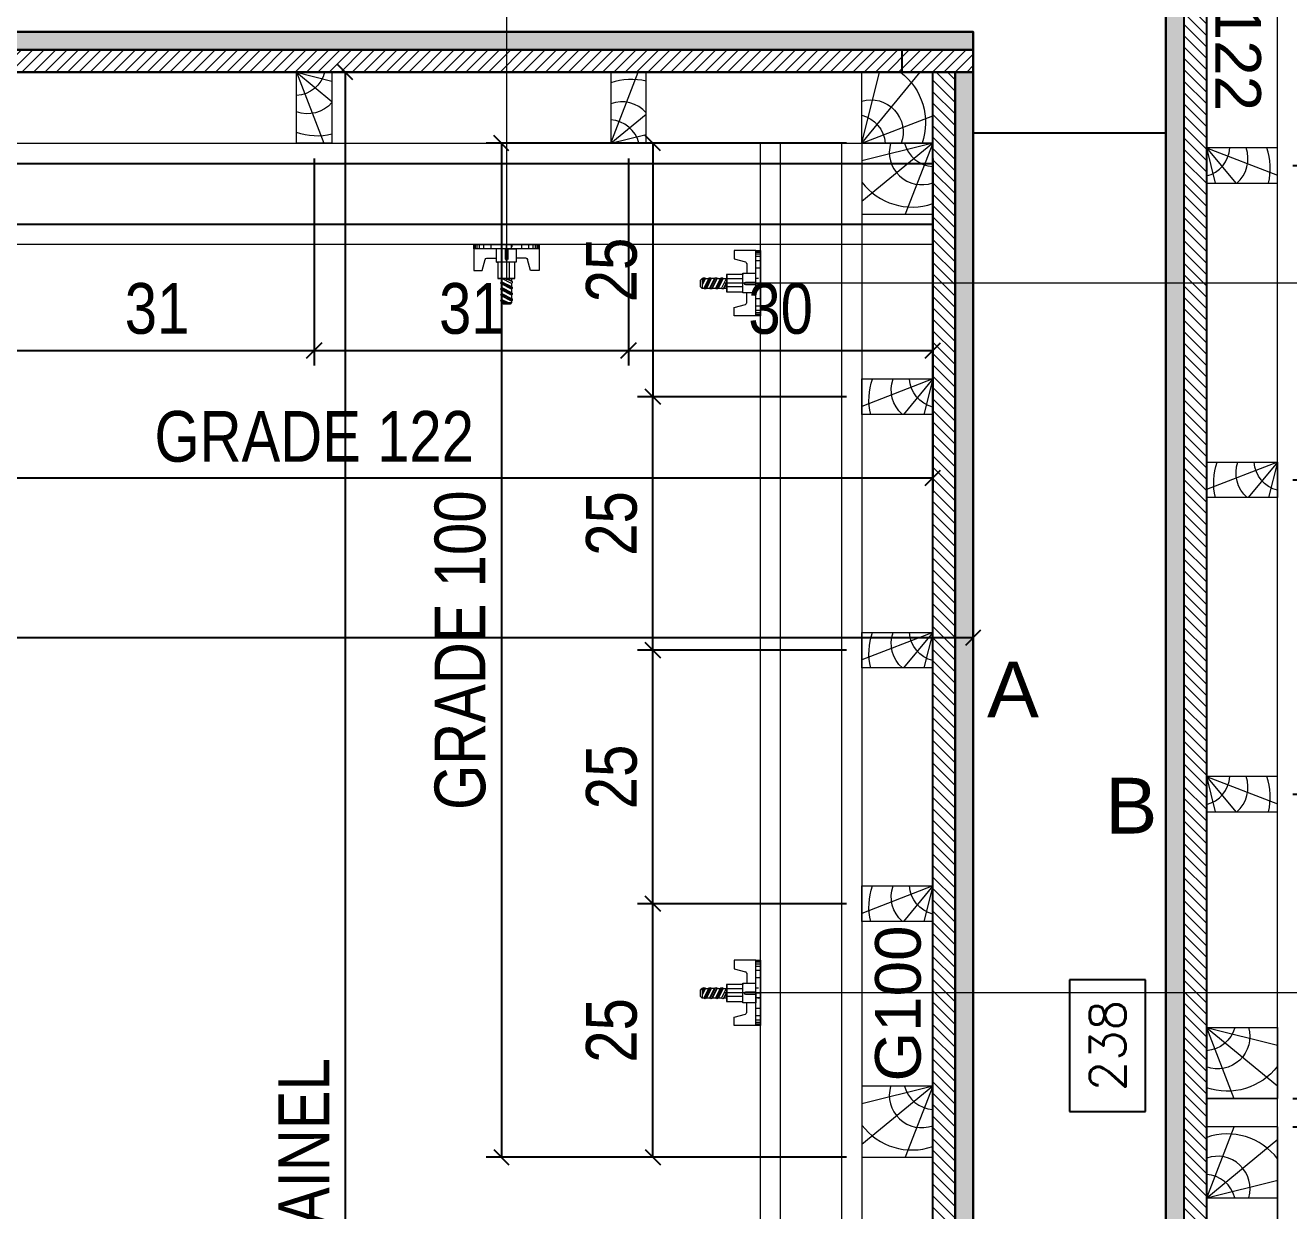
# Model space of a CAD drawing. Extents: x 2949 to 9203, y -16089 to 12527.
# Drawn here: x 8508 to 8757.3, y -4096.1 to -3862.2 of the extents above; entities that cross this region are included whole.
import ezdxf
from ezdxf.enums import TextEntityAlignment as Align

# ---------------------------------------------------------------- set-up
doc = ezdxf.new("R2010")
doc.units = 0
for name, color, linetype, lineweight in [('CONCRETO', 251, 'Continuous', 25), ('Hachura', 251, 'Continuous', 9), ('Madeira', 126, 'Continuous', 18), ('Perfil Metálico', 224, 'Continuous', 18), ('Texto Seção', 7, 'Continuous', 15)]:
    doc.layers.add(name, color=color, linetype=linetype, lineweight=lineweight)
for name, color, linetype in [('COTA', 241, 'Continuous'), ('MEIO_PONT', 93, 'Continuous'), ('Painéis', 200, 'Continuous'), ('SARRAFO', 251, 'Continuous'), ('TEXTO_GERAL', 7, 'Continuous')]:
    doc.layers.add(name, color=color, linetype=linetype)
doc.styles.add('ARIAL', font='arial.ttf')
doc.styles.add('COTA TECNICA 2X', font='techl___.ttf', dxfattribs={"height": 10})
doc.styles.add('ROMANS', font='romans.shx')
doc.styles.add('SANSSERIF', font='sas_____.pfb')
doc.dimstyles.new('Cota Seção interna', dxfattribs={"dimtxt": 7, "dimasz": 6, "dimexe": 0.18, "dimexo": 2, "dimgap": -4, "dimtad": 3, "dimdec": 1, "dimlfac": 0.5, "dimzin": 12, "dimdsep": 46, "dimtxsty": 'ROMANS', "dimblk": 'ARCHTICK', "dimcen": 0.09, "dimse1": 1, "dimse2": 1, "dimsd1": 1, "dimsd2": 1, "dimclrd": 180, "dimclre": 5, "dimclrt": 1, "dimadec": 0, "dimazin": 3, "dimtfac": 1, "dimtdec": 1, "dimtofl": 0, "dimtmove": 0, "dimatfit": 3, "dimldrblk": 'ARCHTICK', "dimfxl": 1, "dimtolj": 1, "dimtzin": 0, "dimarcsym": 0})
doc.dimstyles.new('SECAO PILAR', dxfattribs={"dimtxt": 10, "dimasz": 3, "dimexe": 3, "dimexo": 3, "dimgap": 3, "dimtad": 1, "dimdec": 1, "dimlfac": 0.5, "dimzin": 12, "dimdsep": 46, "dimtxsty": 'COTA TECNICA 2X', "dimblk1": 'OBLIQUE', "dimblk2": 'OBLIQUE', "dimsah": 1, "dimcen": 0.9, "dimclrd": 256, "dimclre": 256, "dimclrt": 256, "dimadec": 1, "dimazin": 3, "dimtfac": 1, "dimtdec": 1, "dimtmove": 0, "dimatfit": 3, "dimfxl": 1, "dimtolj": 1, "dimtzin": 12, "dimarcsym": 0})
pattern_1 = [(315, (32275.247, -13180.4607), (1.12253202, 1.12253202), [])]

# ---------------------------------------------------------------- blocks, each defined once
blk = doc.blocks.new('_Oblique')
at = {"color": 0, "linetype": 'ByBlock', "lineweight": -2}
blk.add_line((-0.5, -0.5), (0.5, 0.5), dxfattribs=at)
blk = doc.blocks.new('*D2337')
at = {"layer": 'COTA', "lineweight": -2, "transparency": 16777216}
for p, q in [((8035.03, -3874.51), (8035.03, -3985.99)), ((8695.03, -3874.51), (8695.03, -3985.99)), ((8035.03, -3982.99), (8695.03, -3982.99))]:
    blk.add_line(p, q, dxfattribs=at)
at = {"layer": 'Defpoints', "color": 0, "transparency": 16777216}
for p in [(8035.03, -3871.51), (8695.03, -3871.51), (8695.03, -3982.99)]:
    blk.add_point(p, dxfattribs=at)
at = {"layer": 'COTA', "lineweight": -2, "transparency": 16777216, "xscale": 3, "yscale": 3, "zscale": 3, "rotation": 180}
blk.add_blockref('_Oblique', (8035.03, -3982.99), dxfattribs=at)
at = {"layer": 'COTA', "lineweight": -2, "transparency": 16777216, "xscale": 3, "yscale": 3, "zscale": 3}
blk.add_blockref('_Oblique', (8695.03, -3982.99), dxfattribs=at)
at = {"layer": 'COTA', "transparency": 16777216, "insert": (8284.03, -3974.78), "char_height": 10, "attachment_point": 5, "style": 'COTA TECNICA 2X'}
blk.add_mtext('\\A1;330 PAINEL', dxfattribs=at)
blk = doc.blocks.new('*D2338')
at = {"layer": 'COTA', "lineweight": -2, "transparency": 16777216}
for p, q in [((8744.03, -3825.51), (8879.11, -3825.51)), ((8876.11, -4323.51), (8876.11, -3825.51)), ((8744.07, -4323.51), (8879.11, -4323.51))]:
    blk.add_line(p, q, dxfattribs=at)
at = {"layer": 'Defpoints', "color": 0, "transparency": 16777216}
for p in [(8741.03, -3825.51), (8876.11, -3825.51), (8741.07, -4323.51)]:
    blk.add_point(p, dxfattribs=at)
at = {"layer": 'COTA', "lineweight": -2, "transparency": 16777216, "xscale": 3, "yscale": 3, "zscale": 3}
for p, rotation in [((8876.11, -3825.51), 90), ((8876.11, -4323.51), 270)]:
    blk.add_blockref('_Oblique', p, dxfattribs=dict(at, rotation=rotation))
at = {"layer": 'COTA', "transparency": 16777216, "insert": (8868, -4074.51), "char_height": 10, "attachment_point": 5, "rotation": 90, "style": 'COTA TECNICA 2X'}
blk.add_mtext('\\A1;249 PAINEL', dxfattribs=at)
blk = doc.blocks.new('*D2339')
at = {"layer": 'COTA', "lineweight": -2, "transparency": 16777216}
for p, q in [((8692.03, -3871.51), (8568.15, -3871.51)), ((8571.15, -3871.51), (8571.15, -4323.51)), ((8692.03, -4323.51), (8568.15, -4323.51))]:
    blk.add_line(p, q, dxfattribs=at)
at = {"layer": 'Defpoints', "color": 0, "transparency": 16777216}
for p in [(8695.03, -3871.51), (8571.15, -4323.51), (8695.03, -4323.51)]:
    blk.add_point(p, dxfattribs=at)
at = {"layer": 'COTA', "lineweight": -2, "transparency": 16777216, "xscale": 3, "yscale": 3, "zscale": 3}
for p, rotation in [((8571.15, -3871.51), 90), ((8571.15, -4323.51), 270)]:
    blk.add_blockref('_Oblique', p, dxfattribs=dict(at, rotation=rotation))
at = {"layer": 'COTA', "transparency": 16777216, "insert": (8563.05, -4097.51), "char_height": 10, "attachment_point": 5, "rotation": 90, "style": 'COTA TECNICA 2X'}
blk.add_mtext('\\A1;226 PAINEL', dxfattribs=at)
blk = doc.blocks.new('PONTALETE')
at = {"layer": 'Madeira'}
for q in [(2.71, 7), (7, 5.76), (7, 1.74)]:
    blk.add_line((0, 0), q, dxfattribs=at)
blk.add_lwpolyline([(0, 0), (7, 0), (7, 7), (0, 7)], close=True, dxfattribs=at)
for centre, radius, start, end in [((2.04, 0.06), 6.23, 37.2818, 109.0913), ((1.09, 0.9), 3.19, 343.603, 109.9847), ((-0.21, -0.78), 3.09, 14.6322, 86.0383)]:
    blk.add_arc(centre, radius, start, end, dxfattribs=at)
blk = doc.blocks.new('MEIO PONTALETE')
at = {"layer": 'Madeira'}
for q in [(2.71, 7), (3.5, 2.88), (3.5, 0.87)]:
    blk.add_line((0, 0), q, dxfattribs=at)
blk.add_lwpolyline([(0, 0), (3.5, 0), (3.5, 7), (0, 7)], close=True, dxfattribs=at)
for centre, radius, start, end in [((2.04, 0.06), 6.23, 76.4499, 109.0913), ((1.09, 0.9), 3.19, 40.9063, 109.9847), ((-0.21, -0.78), 3.09, 14.6322, 86.0383)]:
    blk.add_arc(centre, radius, start, end, dxfattribs=at)
blk = doc.blocks.new('*D2286')
at = {"layer": 'COTA', "lineweight": -2, "transparency": 16777216}
for p, q in [((8503.03, -3888.51), (8503.03, -3929.38)), ((8565.03, -3888.51), (8565.03, -3929.38)), ((8503.03, -3926.38), (8565.03, -3926.38))]:
    blk.add_line(p, q, dxfattribs=at)
at = {"layer": 'Defpoints', "color": 0, "transparency": 16777216}
for p in [(8503.03, -3885.51), (8565.03, -3885.51), (8565.03, -3926.38)]:
    blk.add_point(p, dxfattribs=at)
at = {"layer": 'COTA', "lineweight": -2, "transparency": 16777216, "xscale": 3, "yscale": 3, "zscale": 3, "rotation": 180}
blk.add_blockref('_Oblique', (8503.03, -3926.38), dxfattribs=at)
at = {"layer": 'COTA', "lineweight": -2, "transparency": 16777216, "xscale": 3, "yscale": 3, "zscale": 3}
blk.add_blockref('_Oblique', (8565.03, -3926.38), dxfattribs=at)
at = {"layer": 'COTA', "transparency": 16777216, "insert": (8534.03, -3918.16), "char_height": 10, "attachment_point": 5, "style": 'COTA TECNICA 2X'}
blk.add_mtext('\\A1;31', dxfattribs=at)
blk = doc.blocks.new('*D2287')
at = {"layer": 'COTA', "lineweight": -2, "transparency": 16777216}
for p, q in [((8565.03, -3888.51), (8565.03, -3929.38)), ((8627.03, -3888.51), (8627.03, -3929.38)), ((8565.03, -3926.38), (8627.03, -3926.38))]:
    blk.add_line(p, q, dxfattribs=at)
at = {"layer": 'Defpoints', "color": 0, "transparency": 16777216}
for p in [(8565.03, -3885.51), (8627.03, -3885.51), (8627.03, -3926.38)]:
    blk.add_point(p, dxfattribs=at)
at = {"layer": 'COTA', "lineweight": -2, "transparency": 16777216, "xscale": 3, "yscale": 3, "zscale": 3, "rotation": 180}
blk.add_blockref('_Oblique', (8565.03, -3926.38), dxfattribs=at)
at = {"layer": 'COTA', "lineweight": -2, "transparency": 16777216, "xscale": 3, "yscale": 3, "zscale": 3}
blk.add_blockref('_Oblique', (8627.03, -3926.38), dxfattribs=at)
at = {"layer": 'COTA', "transparency": 16777216, "insert": (8596.03, -3918.16), "char_height": 10, "attachment_point": 5, "style": 'COTA TECNICA 2X'}
blk.add_mtext('\\A1;31', dxfattribs=at)
blk = doc.blocks.new('*D2288')
at = {"layer": 'COTA', "lineweight": -2, "transparency": 16777216}
for p, q in [((8627.03, -3888.51), (8627.03, -3929.38)), ((8687.03, -3888.51), (8687.03, -3929.38)), ((8627.03, -3926.38), (8687.03, -3926.38))]:
    blk.add_line(p, q, dxfattribs=at)
at = {"layer": 'Defpoints', "color": 0, "transparency": 16777216}
for p in [(8627.03, -3885.51), (8687.03, -3885.51), (8687.03, -3926.38)]:
    blk.add_point(p, dxfattribs=at)
at = {"layer": 'COTA', "lineweight": -2, "transparency": 16777216, "xscale": 3, "yscale": 3, "zscale": 3, "rotation": 180}
blk.add_blockref('_Oblique', (8627.03, -3926.38), dxfattribs=at)
at = {"layer": 'COTA', "lineweight": -2, "transparency": 16777216, "xscale": 3, "yscale": 3, "zscale": 3}
blk.add_blockref('_Oblique', (8687.03, -3926.38), dxfattribs=at)
at = {"layer": 'COTA', "transparency": 16777216, "insert": (8657.03, -3918.16), "char_height": 10, "attachment_point": 5, "style": 'COTA TECNICA 2X'}
blk.add_mtext('\\A1;30', dxfattribs=at)
blk = doc.blocks.new('*D2289')
at = {"layer": 'COTA', "lineweight": -2, "transparency": 16777216}
for p, q in [((8443.03, -3888.51), (8443.03, -3954.5)), ((8687.03, -3888.51), (8687.03, -3954.5)), ((8443.03, -3951.5), (8687.03, -3951.5))]:
    blk.add_line(p, q, dxfattribs=at)
at = {"layer": 'Defpoints', "color": 0, "transparency": 16777216}
for p in [(8443.03, -3885.51), (8687.03, -3885.51), (8687.03, -3951.5)]:
    blk.add_point(p, dxfattribs=at)
at = {"layer": 'COTA', "lineweight": -2, "transparency": 16777216, "xscale": 3, "yscale": 3, "zscale": 3, "rotation": 180}
blk.add_blockref('_Oblique', (8443.03, -3951.5), dxfattribs=at)
at = {"layer": 'COTA', "lineweight": -2, "transparency": 16777216, "xscale": 3, "yscale": 3, "zscale": 3}
blk.add_blockref('_Oblique', (8687.03, -3951.5), dxfattribs=at)
at = {"layer": 'COTA', "transparency": 16777216, "insert": (8565.03, -3943.4), "char_height": 10, "attachment_point": 5, "style": 'COTA TECNICA 2X'}
blk.add_mtext('\\A1;GRADE 122', dxfattribs=at)
blk = doc.blocks.new('*D2293')
at = {"layer": 'COTA', "lineweight": -2, "transparency": 16777216}
for p, q in [((8758.07, -4079.51), (8798.94, -4079.51)), ((8795.94, -4139.51), (8795.94, -4079.51)), ((8758.07, -4139.51), (8798.94, -4139.51))]:
    blk.add_line(p, q, dxfattribs=at)
at = {"layer": 'Defpoints', "color": 0, "transparency": 16777216}
for p in [(8755.07, -4079.51), (8795.94, -4079.51), (8755.07, -4139.51)]:
    blk.add_point(p, dxfattribs=at)
at = {"layer": 'COTA', "lineweight": -2, "transparency": 16777216, "xscale": 3, "yscale": 3, "zscale": 3}
for p, rotation in [((8795.94, -4079.51), 90), ((8795.94, -4139.51), 270)]:
    blk.add_blockref('_Oblique', p, dxfattribs=dict(at, rotation=rotation))
at = {"layer": 'COTA', "transparency": 16777216, "insert": (8787.72, -4109.51), "char_height": 10, "attachment_point": 5, "rotation": 90, "style": 'COTA TECNICA 2X'}
blk.add_mtext('\\A1;30', dxfattribs=at)
blk = doc.blocks.new('*D2294')
at = {"layer": 'COTA', "lineweight": -2, "transparency": 16777216}
for p, q in [((8758.07, -4079.51), (8824.06, -4079.51)), ((8821.06, -4323.51), (8821.06, -4079.51)), ((8758.07, -4323.51), (8824.06, -4323.51))]:
    blk.add_line(p, q, dxfattribs=at)
at = {"layer": 'Defpoints', "color": 0, "transparency": 16777216}
for p in [(8755.07, -4079.51), (8821.06, -4079.51), (8755.07, -4323.51)]:
    blk.add_point(p, dxfattribs=at)
at = {"layer": 'COTA', "lineweight": -2, "transparency": 16777216, "xscale": 3, "yscale": 3, "zscale": 3}
for p, rotation in [((8821.06, -4079.51), 90), ((8821.06, -4323.51), 270)]:
    blk.add_blockref('_Oblique', p, dxfattribs=dict(at, rotation=rotation))
at = {"layer": 'COTA', "transparency": 16777216, "insert": (8812.96, -4201.51), "char_height": 10, "attachment_point": 5, "rotation": 90, "style": 'COTA TECNICA 2X'}
blk.add_mtext('\\A1;GRADE 122', dxfattribs=at)
blk = doc.blocks.new('*D2295')
at = {"layer": 'COTA', "lineweight": -2, "transparency": 16777216}
for p, q in [((8758.03, -4013.91), (8798.9, -4013.91)), ((8795.9, -4073.91), (8795.9, -4013.91)), ((8758.03, -4073.91), (8798.9, -4073.91))]:
    blk.add_line(p, q, dxfattribs=at)
at = {"layer": 'Defpoints', "color": 0, "transparency": 16777216}
for p in [(8755.03, -4013.91), (8795.9, -4013.91), (8755.03, -4073.91)]:
    blk.add_point(p, dxfattribs=at)
at = {"layer": 'COTA', "lineweight": -2, "transparency": 16777216, "xscale": 3, "yscale": 3, "zscale": 3}
for p, rotation in [((8795.9, -4013.91), 90), ((8795.9, -4073.91), 270)]:
    blk.add_blockref('_Oblique', p, dxfattribs=dict(at, rotation=rotation))
at = {"layer": 'COTA', "transparency": 16777216, "insert": (8787.68, -4043.91), "char_height": 10, "attachment_point": 5, "rotation": 90, "style": 'COTA TECNICA 2X'}
blk.add_mtext('\\A1;30', dxfattribs=at)
blk = doc.blocks.new('*D2296')
at = {"layer": 'COTA', "lineweight": -2, "transparency": 16777216}
for p, q in [((8758.03, -3951.91), (8798.9, -3951.91)), ((8795.9, -4013.91), (8795.9, -3951.91)), ((8758.03, -4013.91), (8798.9, -4013.91))]:
    blk.add_line(p, q, dxfattribs=at)
at = {"layer": 'Defpoints', "color": 0, "transparency": 16777216}
for p in [(8755.03, -3951.91), (8795.9, -3951.91), (8755.03, -4013.91)]:
    blk.add_point(p, dxfattribs=at)
at = {"layer": 'COTA', "lineweight": -2, "transparency": 16777216, "xscale": 3, "yscale": 3, "zscale": 3}
for p, rotation in [((8795.9, -3951.91), 90), ((8795.9, -4013.91), 270)]:
    blk.add_blockref('_Oblique', p, dxfattribs=dict(at, rotation=rotation))
at = {"layer": 'COTA', "transparency": 16777216, "insert": (8787.68, -3982.91), "char_height": 10, "attachment_point": 5, "rotation": 90, "style": 'COTA TECNICA 2X'}
blk.add_mtext('\\A1;31', dxfattribs=at)
blk = doc.blocks.new('*D2297')
at = {"layer": 'COTA', "lineweight": -2, "transparency": 16777216}
for p, q in [((8758.03, -3889.91), (8798.9, -3889.91)), ((8795.9, -3951.91), (8795.9, -3889.91)), ((8758.03, -3951.91), (8798.9, -3951.91))]:
    blk.add_line(p, q, dxfattribs=at)
at = {"layer": 'Defpoints', "color": 0, "transparency": 16777216}
for p in [(8755.03, -3889.91), (8795.9, -3889.91), (8755.03, -3951.91)]:
    blk.add_point(p, dxfattribs=at)
at = {"layer": 'COTA', "lineweight": -2, "transparency": 16777216, "xscale": 3, "yscale": 3, "zscale": 3}
for p, rotation in [((8795.9, -3889.91), 90), ((8795.9, -3951.91), 270)]:
    blk.add_blockref('_Oblique', p, dxfattribs=dict(at, rotation=rotation))
at = {"layer": 'COTA', "transparency": 16777216, "insert": (8787.68, -3920.91), "char_height": 10, "attachment_point": 5, "rotation": 90, "style": 'COTA TECNICA 2X'}
blk.add_mtext('\\A1;31', dxfattribs=at)
blk = doc.blocks.new('*D2298')
at = {"layer": 'COTA', "lineweight": -2, "transparency": 16777216}
for p, q in [((8758.03, -3829.91), (8798.9, -3829.91)), ((8795.9, -3889.91), (8795.9, -3829.91)), ((8758.03, -3889.91), (8798.9, -3889.91))]:
    blk.add_line(p, q, dxfattribs=at)
at = {"layer": 'Defpoints', "color": 0, "transparency": 16777216}
for p in [(8755.03, -3829.91), (8795.9, -3829.91), (8755.03, -3889.91)]:
    blk.add_point(p, dxfattribs=at)
at = {"layer": 'COTA', "lineweight": -2, "transparency": 16777216, "xscale": 3, "yscale": 3, "zscale": 3}
for p, rotation in [((8795.9, -3829.91), 90), ((8795.9, -3889.91), 270)]:
    blk.add_blockref('_Oblique', p, dxfattribs=dict(at, rotation=rotation))
at = {"layer": 'COTA', "transparency": 16777216, "insert": (8787.68, -3859.91), "char_height": 10, "attachment_point": 5, "rotation": 90, "style": 'COTA TECNICA 2X'}
blk.add_mtext('\\A1;30', dxfattribs=at)
blk = doc.blocks.new('*D2299')
at = {"layer": 'COTA', "lineweight": -2, "transparency": 16777216}
for p, q in [((8758.03, -3829.91), (8824.02, -3829.91)), ((8821.02, -4073.91), (8821.02, -3829.91)), ((8758.03, -4073.91), (8824.02, -4073.91))]:
    blk.add_line(p, q, dxfattribs=at)
at = {"layer": 'Defpoints', "color": 0, "transparency": 16777216}
for p in [(8755.03, -3829.91), (8821.02, -3829.91), (8755.03, -4073.91)]:
    blk.add_point(p, dxfattribs=at)
at = {"layer": 'COTA', "lineweight": -2, "transparency": 16777216, "xscale": 3, "yscale": 3, "zscale": 3}
for p, rotation in [((8821.02, -3829.91), 90), ((8821.02, -4073.91), 270)]:
    blk.add_blockref('_Oblique', p, dxfattribs=dict(at, rotation=rotation))
at = {"layer": 'COTA', "transparency": 16777216, "insert": (8812.92, -3951.91), "char_height": 10, "attachment_point": 5, "rotation": 90, "style": 'COTA TECNICA 2X'}
blk.add_mtext('\\A1;GRADE 122', dxfattribs=at)
blk = doc.blocks.new('*D2323')
at = {"layer": 'COTA', "linetype": 'ByBlock', "lineweight": -2, "transparency": 16777216}
for p, q in [((8670.03, -4035.51), (8628.82, -4035.51)), ((8631.82, -4085.51), (8631.82, -4035.51)), ((8670.03, -4085.51), (8628.82, -4085.51))]:
    blk.add_line(p, q, dxfattribs=at)
at = {"layer": 'Defpoints', "color": 0, "linetype": 'ByBlock', "transparency": 16777216}
for p in [(8631.82, -4035.51), (8673.03, -4035.51), (8673.03, -4085.51)]:
    blk.add_point(p, dxfattribs=at)
at = {"layer": 'COTA', "linetype": 'ByBlock', "lineweight": -2, "transparency": 16777216, "xscale": 3, "yscale": 3, "zscale": 3}
for p, rotation in [((8631.82, -4035.51), 90), ((8631.82, -4085.51), 270)]:
    blk.add_blockref('_Oblique', p, dxfattribs=dict(at, rotation=rotation))
at = {"layer": 'COTA', "linetype": 'ByBlock', "transparency": 16777216, "insert": (8623.71, -4060.51), "char_height": 10, "attachment_point": 5, "rotation": 90, "style": 'COTA TECNICA 2X'}
blk.add_mtext('\\A1;25', dxfattribs=at)
blk = doc.blocks.new('*D2324')
at = {"layer": 'COTA', "linetype": 'ByBlock', "lineweight": -2, "transparency": 16777216}
for p, q in [((8670.03, -3985.51), (8628.82, -3985.51)), ((8631.82, -4035.51), (8631.82, -3985.51)), ((8670.03, -4035.51), (8628.82, -4035.51))]:
    blk.add_line(p, q, dxfattribs=at)
at = {"layer": 'Defpoints', "color": 0, "linetype": 'ByBlock', "transparency": 16777216}
for p in [(8631.82, -3985.51), (8673.03, -3985.51), (8673.03, -4035.51)]:
    blk.add_point(p, dxfattribs=at)
at = {"layer": 'COTA', "linetype": 'ByBlock', "lineweight": -2, "transparency": 16777216, "xscale": 3, "yscale": 3, "zscale": 3}
for p, rotation in [((8631.82, -3985.51), 90), ((8631.82, -4035.51), 270)]:
    blk.add_blockref('_Oblique', p, dxfattribs=dict(at, rotation=rotation))
at = {"layer": 'COTA', "linetype": 'ByBlock', "transparency": 16777216, "insert": (8623.71, -4010.51), "char_height": 10, "attachment_point": 5, "rotation": 90, "style": 'COTA TECNICA 2X'}
blk.add_mtext('\\A1;25', dxfattribs=at)
blk = doc.blocks.new('*D2325')
at = {"layer": 'COTA', "linetype": 'ByBlock', "lineweight": -2, "transparency": 16777216}
for p, q in [((8670.03, -3935.51), (8628.82, -3935.51)), ((8631.82, -3985.51), (8631.82, -3935.51)), ((8670.03, -3985.51), (8628.82, -3985.51))]:
    blk.add_line(p, q, dxfattribs=at)
at = {"layer": 'Defpoints', "color": 0, "linetype": 'ByBlock', "transparency": 16777216}
for p in [(8631.82, -3935.51), (8673.03, -3935.51), (8673.03, -3985.51)]:
    blk.add_point(p, dxfattribs=at)
at = {"layer": 'COTA', "linetype": 'ByBlock', "lineweight": -2, "transparency": 16777216, "xscale": 3, "yscale": 3, "zscale": 3}
for p, rotation in [((8631.82, -3935.51), 90), ((8631.82, -3985.51), 270)]:
    blk.add_blockref('_Oblique', p, dxfattribs=dict(at, rotation=rotation))
at = {"layer": 'COTA', "linetype": 'ByBlock', "transparency": 16777216, "insert": (8623.71, -3960.51), "char_height": 10, "attachment_point": 5, "rotation": 90, "style": 'COTA TECNICA 2X'}
blk.add_mtext('\\A1;25', dxfattribs=at)
blk = doc.blocks.new('*D2326')
at = {"layer": 'COTA', "linetype": 'ByBlock', "lineweight": -2, "transparency": 16777216}
for p, q in [((8670.03, -3885.51), (8628.82, -3885.51)), ((8631.82, -3885.51), (8631.82, -3935.51)), ((8670.03, -3935.51), (8628.82, -3935.51))]:
    blk.add_line(p, q, dxfattribs=at)
at = {"layer": 'Defpoints', "color": 0, "linetype": 'ByBlock', "transparency": 16777216}
for p in [(8673.03, -3885.51), (8631.82, -3935.51), (8673.03, -3935.51)]:
    blk.add_point(p, dxfattribs=at)
at = {"layer": 'COTA', "linetype": 'ByBlock', "lineweight": -2, "transparency": 16777216, "xscale": 3, "yscale": 3, "zscale": 3}
for p, rotation in [((8631.82, -3885.51), 90), ((8631.82, -3935.51), 270)]:
    blk.add_blockref('_Oblique', p, dxfattribs=dict(at, rotation=rotation))
at = {"layer": 'COTA', "linetype": 'ByBlock', "transparency": 16777216, "insert": (8623.71, -3910.51), "char_height": 10, "attachment_point": 5, "rotation": 90, "style": 'COTA TECNICA 2X'}
blk.add_mtext('\\A1;25', dxfattribs=at)
blk = doc.blocks.new('C')
at = {"layer": 'Hachura', "color": 0}
for p, q in [((0, 3.22), (0, -3.22)), ((0.45, 3.22), (0, 3.22)), ((0.46, 3.16), (0, 3.16)), ((0.46, 3.05), (0, 3.05)), ((0.46, 2.88), (0, 2.88)), ((0, 2.75), (0, -1.16)), ((0.46, 2.65), (0, 2.65)), ((0.45, -3.23), (0.45, 3.22)), ((0.45, 3.22), (2.58, 3.22)), ((2.58, 3.22), (2.58, 2.39)), ((0.46, 2.23), (0, 2.23)), ((0.46, 1.51), (0, 1.51)), ((1.35, 1.94), (1.35, 0.96)), ((2.58, 2.39), (1.47, 2.09)), ((0.39, 0.49), (0.17, 0.49)), ((1.74, 0.97), (0.45, 0.97)), ((1.45, 0.1), (0.45, 0.1)), ((1.74, -0.97), (1.74, 0.97)), ((1.74, 0.97), (1.74, 0.84)), ((1.74, 0.97), (1.74, 0.84)), ((1.74, 0.84), (3.35, 0.84)), ((3.35, 0.45), (1.74, 0.45)), ((3.32, 0.84), (3.32, -0.84)), ((3.35, 0.84), (3.35, -0.84)), ((3.68, 0.45), (3.35, 0.45)), ((3.84, -0.52), (3.35, 0.45)), ((3.35, 0.06), (3.67, -0.57)), ((3.68, 0.45), (4.16, -0.52)), ((3.72, 0.5), (4.25, -0.57)), ((4.37, -0.55), (3.83, 0.53)), ((4.15, 0.45), (3.93, 0.45)), ((4.42, -0.52), (3.93, 0.45)), ((4.15, 0.45), (4.26, 0.45)), ((4.26, 0.45), (4.74, -0.52)), ((4.3, 0.5), (4.83, -0.57)), ((4.95, -0.55), (4.41, 0.53)), ((4.51, 0.45), (4.84, 0.45)), ((5, -0.52), (4.51, 0.45)), ((4.84, 0.45), (5.32, -0.52)), ((4.88, 0.5), (5.41, -0.57)), ((5.53, -0.55), (4.99, 0.53)), ((5.58, -0.52), (5.09, 0.45)), ((5.42, 0.45), (5.09, 0.45)), ((5.58, -0.52), (5.09, 0.45)), ((5.42, 0.45), (5.74, -0.19)), ((5.46, 0.5), (5.74, -0.07)), ((5.74, 0.19), (5.57, 0.53)), ((5.74, 0.32), (5.68, 0.45)), ((5.68, 0.45), (5.74, 0.45)), ((5.74, 0.45), (5.9, 0.29)), ((5.74, 0.45), (5.74, -0.52)), ((5.9, -0.36), (5.9, 0.29)), ((0.45, 0), (0, 0)), ((0.08, -0.48), (0.29, -0.48)), ((0.29, -0.48), (0.4, -0.48)), ((0.45, 0), (0.45, -0.97)), ((0.45, -0.16), (1.45, -0.16)), ((0.45, -0.65), (0.45, -0.32)), ((0.45, -3.23), (0.45, -0.65)), ((0.45, -0.97), (1.74, -0.97)), ((1.35, -1.94), (1.35, -0.97)), ((3.35, -0.32), (1.74, -0.32)), ((3.35, -0.84), (1.74, -0.84)), ((3.35, -0.07), (3.58, -0.52)), ((3.35, -0.52), (3.58, -0.52)), ((3.84, -0.52), (4.16, -0.52)), ((4.42, -0.52), (4.74, -0.52)), ((4.63, -0.52), (4.74, -0.52)), ((5, -0.52), (5.32, -0.52)), ((5.58, -0.52), (5.74, -0.52)), ((5.74, -0.52), (5.9, -0.36)), ((5.74, -0.52), (5.74, -0.52)), ((0.46, -1.52), (0, -1.52)), ((0.46, -2.23), (0, -2.23)), ((2.58, -2.39), (1.47, -2.1)), ((2.58, -3.23), (2.58, -2.39)), ((0.46, -2.65), (0, -2.65)), ((0.46, -2.88), (0, -2.88)), ((0.46, -3.05), (0, -3.05)), ((0.46, -3.16), (0, -3.16)), ((0, -3.22), (2.57, -3.22))]:
    blk.add_line(p, q, dxfattribs=at)
for centre, radius, start, end in [((1.52, 1.94), 0.161, 104.7436, 180), ((1.44, -0.03), 0.129, 272.695, 87.305), ((3.81, 0.39), 0.143, 25.5688, 154.4312), ((4.39, 0.39), 0.143, 25.5688, 154.4312), ((4.97, 0.39), 0.143, 25.5688, 154.4312), ((5.55, 0.39), 0.143, 25.5688, 154.4312), ((0.17, -0.37), 0.174, 221.744, 317.8592), ((3.71, -0.4), 0.174, 222.1408, 318.256), ((4.29, -0.4), 0.174, 222.1408, 318.256), ((4.87, -0.4), 0.174, 222.1408, 318.256), ((5.45, -0.4), 0.174, 222.1408, 318.256), ((5.61, -0.4), 0.174, 317.8592, 318.256), ((1.52, -1.94), 0.161, 180, 255.2564)]:
    blk.add_arc(centre, radius, start, end, dxfattribs=at)
blk = doc.blocks.new('*D2313')
at = {"layer": 'COTA', "lineweight": -2, "transparency": 16777216}
for p, q in [((8670.03, -3885.51), (8598.94, -3885.51)), ((8601.94, -3885.51), (8601.94, -4085.51)), ((8670.03, -4085.51), (8598.94, -4085.51))]:
    blk.add_line(p, q, dxfattribs=at)
at = {"layer": 'Defpoints', "color": 0, "transparency": 16777216}
for p in [(8673.03, -3885.51), (8601.94, -4085.51), (8673.03, -4085.51)]:
    blk.add_point(p, dxfattribs=at)
at = {"layer": 'COTA', "lineweight": -2, "transparency": 16777216, "xscale": 3, "yscale": 3, "zscale": 3}
for p, rotation in [((8601.94, -3885.51), 90), ((8601.94, -4085.51), 270)]:
    blk.add_blockref('_Oblique', p, dxfattribs=dict(at, rotation=rotation))
at = {"layer": 'COTA', "transparency": 16777216, "insert": (8593.84, -3985.51), "char_height": 10, "attachment_point": 5, "rotation": 90, "style": 'COTA TECNICA 2X'}
blk.add_mtext('\\A1;GRADE 100', dxfattribs=at)
blk = doc.blocks.new('*D2348')
at = {"layer": 'COTA', "color": 180, "lineweight": -2, "transparency": 16777216}
for p, q in [((8729.03, -4050.51), (8714.03, -4050.51)), ((8714.03, -4050.51), (8714.03, -4076.51)), ((8729.03, -4076.51), (8729.03, -4050.51)), ((8714.03, -4076.51), (8729.03, -4076.51))]:
    blk.add_line(p, q, dxfattribs=at)
at = {"layer": 'Defpoints', "color": 0, "transparency": 16777216}
for p in [(8733.03, -3825.51), (8733.03, -4301.51), (8733.03, -4301.51)]:
    blk.add_point(p, dxfattribs=at)
at = {"layer": 'COTA', "color": 1, "transparency": 16777216, "insert": (8721.53, -4063.51), "char_height": 7, "attachment_point": 5, "rotation": 90, "style": 'ROMANS'}
blk.add_mtext('\\A1;238', dxfattribs=at)
blk = doc.blocks.new('_ArchTick')
at = {"color": 0, "linetype": 'ByBlock', "const_width": 0.15}
blk.add_lwpolyline([(-0.5, -0.5), (0.5, 0.5)], dxfattribs=at)

msp = doc.modelspace()

# ---------------------------------------------------------------- hatches: boundary and pattern name
at = {"layer": 'Hachura'}
h = msp.add_hatch(color=256, dxfattribs=at)
h.dxf.hatch_style = 1
h.paths.add_polyline_path([(8733.03, -3825.51), (8733.03, -4323.51), (8736.63, -4323.51), (8736.63, -3825.51)])
h = msp.add_hatch(dxfattribs=at)
h.set_pattern_fill('ANSI31', color=256, scale=0.5, angle=270, style=0)
h.set_pattern_definition(pattern_1)
h.paths.add_polyline_path([(8736.63, -3825.51), (8741.03, -3825.51), (8741.03, -4323.51), (8736.63, -4323.51)])
h = msp.add_hatch(color=256, dxfattribs=at)
h.dxf.hatch_style = 1
h.paths.add_polyline_path([(8035.03, -3863.51), (8695.03, -3863.51), (8695.03, -3867.11), (8035.03, -3867.11)])
h = msp.add_hatch(dxfattribs=at)
h.set_pattern_fill('ANSI31', color=256, scale=0.5, angle=360, style=0)
h.set_pattern_definition([(45, (18579.3906, 19024.2993), (-1.12253202, 1.12253202), [])])
h.paths.add_polyline_path([(8035.03, -3867.11), (8035.03, -3871.51), (8695.03, -3871.51), (8695.03, -3867.11)])
h = msp.add_hatch(dxfattribs=at)
h.set_pattern_fill('ANSI31', color=256, scale=0.5, angle=270, style=0)
h.set_pattern_definition(pattern_1)
h.paths.add_polyline_path([(8691.43, -3871.51), (8687.03, -3871.51), (8687.03, -4323.51), (8691.43, -4323.51)])
h = msp.add_hatch(color=256, dxfattribs=at)
h.dxf.hatch_style = 1
h.paths.add_polyline_path([(8695.03, -3871.51), (8695.03, -4323.51), (8691.43, -4323.51), (8691.43, -3871.51)])

# ---------------------------------------------------------------- linework, layer by layer
at = {"layer": 'CONCRETO', "color": 2}
msp.add_lwpolyline([(8733.03, -4301.51), (8695.03, -4301.51), (8695.03, -3863.51), (8057.03, -3863.51), (8057.03, -3825.51), (8733.03, -3825.51)], close=True, dxfattribs=at)
at = {"layer": 'Hachura'}
for p, q in [((8602.94, -3772.67), (8602.95, -3912.47)), ((8785.8, -3913.11), (8646, -3913.12)), ((8785.81, -4053.11), (8646.01, -4053.12))]:
    msp.add_line(p, q, dxfattribs=at)
at = {"layer": 'Madeira'}
for points in [[(8755.03, -3829.91), (8741.03, -3829.91), (8741.03, -4073.91), (8755.03, -4073.91)], [(8443.03, -3871.51), (8443.03, -3885.51), (8687.03, -3885.51), (8687.03, -3871.51)], [(8673.03, -4085.51), (8687.03, -4085.51), (8687.03, -3885.51), (8673.03, -3885.51)], [(8755.07, -4079.51), (8741.07, -4079.51), (8741.07, -4323.51), (8755.07, -4323.51)]]:
    msp.add_lwpolyline(points, close=True, dxfattribs=at)
at = {"layer": 'Painéis', "linetype": 'ByBlock'}
msp.add_line((8733.03, -3883.51), (8695.03, -3883.51), dxfattribs=at)
at = {"layer": 'Painéis'}
for points in [[(8733.03, -3825.51), (8733.03, -4323.51), (8736.63, -4323.51), (8736.63, -3825.51)], [(8035.03, -3863.51), (8695.03, -3863.51), (8695.03, -3867.11), (8035.03, -3867.11)], [(8695.03, -3871.51), (8695.03, -4323.51), (8691.43, -4323.51), (8691.43, -3871.51)]]:
    msp.add_lwpolyline(points, close=True, dxfattribs=at)
at = {"layer": 'Perfil Metálico'}
for points in [[(8755.03, -3777.6), (8775.03, -3777.6), (8775.03, -4347.88), (8755.03, -4347.88)], [(8003.09, -3905.51), (8003.09, -3885.51), (8687.03, -3885.51), (8687.03, -3905.51)], [(8653.03, -3885.51), (8673.03, -3885.51), (8673.03, -4347.88), (8653.03, -4347.88)], [(8669.03, -4347.88), (8657.03, -4347.88), (8657.03, -3885.51), (8669.03, -3885.51)]]:
    msp.add_lwpolyline(points, close=True, dxfattribs=at)
at = {"layer": 'SARRAFO'}
for p, q in [((8741.03, -3825.51), (8741.07, -4323.51)), ((8681.03, -3871.51), (8681.03, -3867.11))]:
    msp.add_line(p, q, dxfattribs=at)
msp.add_lwpolyline([(8741.07, -4323.51), (8733.03, -4323.51), (8733.03, -3825.51), (8741.03, -3825.51)], dxfattribs=at)
for points in [[(8695.03, -3871.51), (8035.03, -3871.51), (8035.03, -3867.11), (8695.03, -3867.11)], [(8695.03, -3871.51), (8695.03, -3867.11), (8035.03, -3867.11), (8035.03, -3871.51)], [(8691.43, -3871.51), (8691.43, -4323.51), (8687.03, -4323.51), (8687.03, -3871.51)], [(8687.03, -3889.51), (8687.03, -3901.51), (8003.09, -3901.51), (8003.09, -3889.51)]]:
    msp.add_lwpolyline(points, close=True, dxfattribs=at)

# ---------------------------------------------------------------- block references
at = {"layer": 'Hachura', "linetype": 'Continuous', "xscale": -2, "yscale": 2, "zscale": 2, "rotation": 90}
msp.add_blockref('C', (8602.93, -3905.47), dxfattribs=at)
at = {"layer": 'Hachura', "linetype": 'Continuous', "xscale": -2, "yscale": 2, "zscale": 2}
for p in [(8653.03, -3913.11), (8653.03, -4053.11)]:
    msp.add_blockref('C', p, dxfattribs=at)
at = {"layer": 'Madeira'}
for name, p, xscale, yscale, zscale, rotation in [('MEIO PONTALETE', (8561.53, -3871.51), -1.999999997962732, 1.999999997962732, 1.999999997962732, 180), ('PONTALETE', (8673.03, -3885.51), -2, 2, 2, 270), ('MEIO PONTALETE', (8741.03, -3886.41), 1.999999997962732, 1.999999997962732, 1.999999997962732, 270), ('MEIO PONTALETE', (8755.03, -3948.41), -1.999999997962732, 1.999999997962732, 1.999999997962732, 90), ('MEIO PONTALETE', (8741.03, -4010.41), 1.999999997962732, 1.999999997962732, 1.999999997962732, 270), ('PONTALETE', (8741.03, -4059.91), -2, 2, 2, 180)]:
    msp.add_blockref(name, p, dxfattribs=dict(at, xscale=xscale, yscale=yscale, zscale=zscale, rotation=rotation))
for name, p, xscale, yscale, zscale in [('MEIO PONTALETE', (8623.53, -3885.51), 1.999999997962732, 1.999999997962732, 1.999999997962732), ('PONTALETE', (8741.07, -4093.51), 2, 2, 2)]:
    msp.add_blockref(name, p, dxfattribs=dict(at, xscale=xscale, yscale=yscale, zscale=zscale))
at = {"layer": 'MEIO_PONT'}
for name, p, xscale, yscale, zscale, rotation in [('PONTALETE', (8687.03, -3885.51), 2, 2, 2, 180), ('MEIO PONTALETE', (8687.03, -3932.01), -1.999999997962732, 1.999999997962732, 1.999999997962732, 90), ('MEIO PONTALETE', (8687.03, -3982.01), -1.999999997962732, 1.999999997962732, 1.999999997962732, 90), ('MEIO PONTALETE', (8687.03, -4032.01), -1.999999997962732, 1.999999997962732, 1.999999997962732, 90), ('PONTALETE', (8687.03, -4071.51), 2, 2, 2, 180)]:
    msp.add_blockref(name, p, dxfattribs=dict(at, xscale=xscale, yscale=yscale, zscale=zscale, rotation=rotation))

# ---------------------------------------------------------------- texts
at = {"layer": 'Texto Seção', "color": 0, "linetype": 'Continuous', "style": 'SANSSERIF'}
msp.add_text('G100', height=9, rotation=90, dxfattribs=at).set_placement((8680.16, -4070.57), align=Align.MIDDLE_LEFT)
at = {"layer": 'TEXTO_GERAL', "color": 0, "linetype": 'Continuous', "style": 'SANSSERIF'}
msp.add_text('G122', height=9, rotation=270, dxfattribs=at).set_placement((8747.27, -3848.41), align=Align.MIDDLE_LEFT)
at = {"layer": 'TEXTO_GERAL', "style": 'ARIAL'}
for s, p in [('A', (8702.86, -3993.27)), ('B', (8726.21, -4016.17))]:
    msp.add_text(s, height=11, dxfattribs=at).set_placement(p, align=Align.MIDDLE_CENTER)

# ---------------------------------------------------------------- dimensions: what is measured, and where the dimension line sits
at = {"layer": 'COTA'}
for base, p1, p2, text, picture, middle in [((8876.11, -3825.51), (8741.07, -4323.51), (8741.03, -3825.51), '<> PAINEL', '*D2338', (8868, -4074.51)), ((8821.02, -3829.91), (8755.03, -4073.91), (8755.03, -3829.91), 'GRADE <>', '*D2299', (8812.92, -3951.91)), ((8571.15, -4323.51), (8695.03, -3871.51), (8695.03, -4323.51), '<> PAINEL', '*D2339', (8563.05, -4097.51)), ((8601.94, -4085.51), (8673.03, -3885.51), (8673.03, -4085.51), 'GRADE <>', '*D2313', (8593.84, -3985.51)), ((8821.06, -4079.51), (8755.07, -4323.51), (8755.07, -4079.51), 'GRADE 122', '*D2294', (8812.96, -4201.51))]:
    dim = msp.add_linear_dim(base=base, p1=p1, p2=p2, angle=90, text=text, dimstyle='SECAO PILAR', dxfattribs=at)
    dim.commit()
    dim.dimension.update_dxf_attribs({"geometry": picture, "text_midpoint": middle})
dim = msp.add_linear_dim(base=(8733.03, -4301.51), p1=(8733.03, -3825.51), p2=(8733.03, -4301.51), angle=90, dimstyle='Cota Seção interna', dxfattribs=at)
dim.commit()
dim.dimension.update_dxf_attribs({"geometry": '*D2348', "text_midpoint": (8733.03, -4063.51), "dimtype": 160})
for base, p1, p2, picture, middle in [((8795.9, -3829.91), (8755.03, -3889.91), (8755.03, -3829.91), '*D2298', (8787.68, -3859.91)), ((8795.9, -3889.91), (8755.03, -3951.91), (8755.03, -3889.91), '*D2297', (8787.68, -3920.91)), ((8795.9, -3951.91), (8755.03, -4013.91), (8755.03, -3951.91), '*D2296', (8787.68, -3982.91)), ((8795.9, -4013.91), (8755.03, -4073.91), (8755.03, -4013.91), '*D2295', (8787.68, -4043.91)), ((8795.94, -4079.51), (8755.07, -4139.51), (8755.07, -4079.51), '*D2293', (8787.72, -4109.51))]:
    dim = msp.add_linear_dim(base=base, p1=p1, p2=p2, angle=90, dimstyle='SECAO PILAR', dxfattribs=at)
    dim.commit()
    dim.dimension.update_dxf_attribs({"geometry": picture, "text_midpoint": middle})
dim = msp.add_linear_dim(base=(8695.03, -3982.99), p1=(8035.03, -3871.51), p2=(8695.03, -3871.51), text='<> PAINEL', dimstyle='SECAO PILAR', dxfattribs=at)
dim.commit()
dim.dimension.update_dxf_attribs({"geometry": '*D2337', "text_midpoint": (8284.03, -3982.99), "dimtype": 160})
at = {"layer": 'COTA', "linetype": 'ByBlock'}
for base, p1, p2, picture, middle in [((8631.82, -3935.51), (8673.03, -3885.51), (8673.03, -3935.51), '*D2326', (8623.71, -3910.51)), ((8631.82, -3935.51), (8673.03, -3985.51), (8673.03, -3935.51), '*D2325', (8623.71, -3960.51)), ((8631.82, -3985.51), (8673.03, -4035.51), (8673.03, -3985.51), '*D2324', (8623.71, -4010.51)), ((8631.82, -4035.51), (8673.03, -4085.51), (8673.03, -4035.51), '*D2323', (8623.71, -4060.51))]:
    dim = msp.add_linear_dim(base=base, p1=p1, p2=p2, angle=90, dimstyle='SECAO PILAR', override={"dimtmove": 1}, dxfattribs=at)
    dim.commit()
    dim.dimension.update_dxf_attribs({"geometry": picture, "text_midpoint": middle})
at = {"layer": 'COTA'}
dim = msp.add_linear_dim(base=(8687.03, -3951.5), p1=(8443.03, -3885.51), p2=(8687.03, -3885.51), text='GRADE <>', dimstyle='SECAO PILAR', dxfattribs=at)
dim.commit()
dim.dimension.update_dxf_attribs({"geometry": '*D2289', "text_midpoint": (8565.03, -3943.4)})
for base, p1, p2, picture, middle in [((8565.03, -3926.38), (8503.03, -3885.51), (8565.03, -3885.51), '*D2286', (8534.03, -3918.16)), ((8627.03, -3926.38), (8565.03, -3885.51), (8627.03, -3885.51), '*D2287', (8596.03, -3918.16)), ((8687.03, -3926.38), (8627.03, -3885.51), (8687.03, -3885.51), '*D2288', (8657.03, -3918.16))]:
    dim = msp.add_linear_dim(base=base, p1=p1, p2=p2, dimstyle='SECAO PILAR', dxfattribs=at)
    dim.commit()
    dim.dimension.update_dxf_attribs({"geometry": picture, "text_midpoint": middle})

doc.saveas('drawing.dxf')
